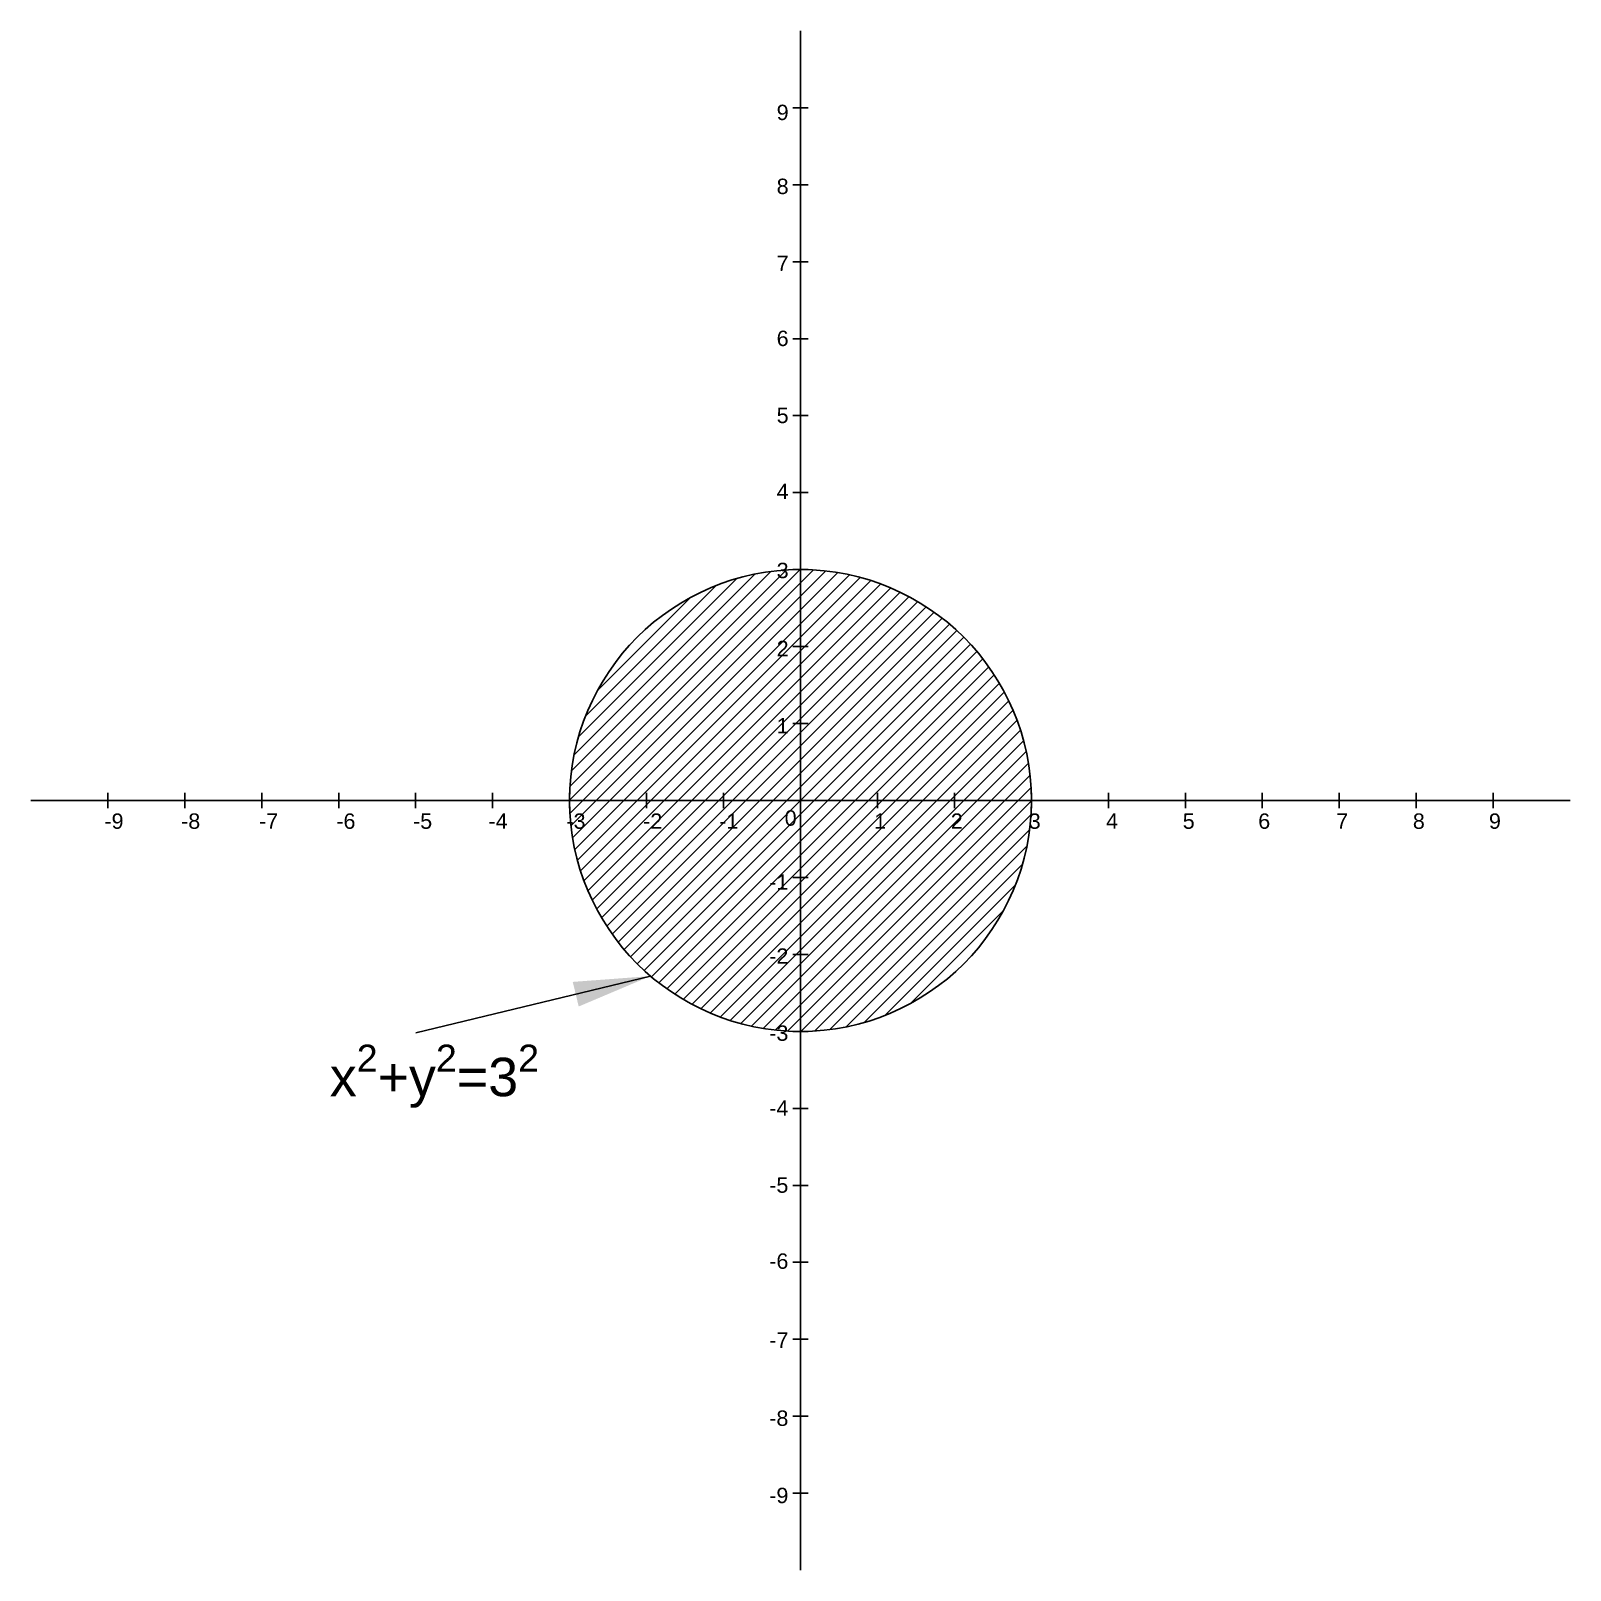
# Model space of a CAD drawing. Header units: inches. Extents: x -10 to 10, y -10 to 10.
import ezdxf

# ---------------------------------------------------------------- set-up
doc = ezdxf.new("R2010")
doc.units = ezdxf.units.IN
doc.header["$MEASUREMENT"] = 0
doc.styles.get("Standard").update_dxf_attribs({"font": 'arial.ttf'})
doc.dimstyles.get("Standard").update_dxf_attribs({"dimtxt": 0.18, "dimasz": 0.18, "dimexe": 0.18, "dimexo": 0.0625, "dimgap": 0.09, "dimtad": 0, "dimtih": 1, "dimtoh": 1, "dimdec": 4, "dimzin": 0, "dimdsep": 46, "dimtxsty": 'Standard', "dimcen": 0.09, "dimadec": 0, "dimazin": 0, "dimtfac": 1, "dimtdec": 4, "dimtofl": 0, "dimtmove": 0, "dimatfit": 3, "dimfxl": 1, "dimtolj": 1, "dimtzin": 0, "dimarcsym": 0})

# ---------------------------------------------------------------- blocks, each defined once
blk = doc.blocks.new('*U1')
blk.add_line((1, -0.1), (1, 0.1))
blk = doc.blocks.new('*U2')
at = {"color": 0, "linetype": 'ByBlock', "lineweight": -2, "transparency": 16777216, "extrusion": (0, -1, -2.220446049250313e-16)}
for p in [(0, 0), (1, 0), (2, 0), (3, 0), (4, 0), (5, 0), (6, 0), (7, 0), (8, 0)]:
    blk.add_blockref('*U1', p, dxfattribs=at)
blk = doc.blocks.new('*U3')
blk.add_line((1, -0.1), (1, 0.1))
blk = doc.blocks.new('*U4')
at = {"color": 0, "linetype": 'ByBlock', "lineweight": -2, "transparency": 16777216, "extrusion": (0, -1, -2.220446049250313e-16)}
for p in [(0, 0), (1, 0), (2, 0), (3, 0), (4, 0), (5, 0), (6, 0), (7, 0), (8, 0)]:
    blk.add_blockref('*U3', p, dxfattribs=at)
blk = doc.blocks.new('*U5')
blk.add_line((1, -0.1), (1, 0.1))
blk = doc.blocks.new('*U6')
at = {"color": 0, "linetype": 'ByBlock', "lineweight": -2, "transparency": 16777216, "extrusion": (0, -1, -2.220446049250313e-16)}
for p in [(0, 0), (1, 0), (2, 0), (3, 0), (4, 0), (5, 0), (6, 0), (7, 0), (8, 0)]:
    blk.add_blockref('*U5', p, dxfattribs=at)
blk = doc.blocks.new('*U7')
blk.add_line((1, -0.1), (1, 0.1))
blk = doc.blocks.new('*U8')
at = {"color": 0, "linetype": 'ByBlock', "lineweight": -2, "transparency": 16777216, "extrusion": (0, -1, -2.220446049250313e-16)}
for p in [(-10, 0), (-9, 0), (-8, 0), (-7, 0), (-6, 0), (-5, 0), (-4, 0), (-3, 0), (-2, 0)]:
    blk.add_blockref('*U7', p, dxfattribs=at)

msp = doc.modelspace()

# ---------------------------------------------------------------- hatches: boundary and pattern name
h = msp.add_hatch()
h.set_pattern_fill('ANSI31', color=256)
h.set_pattern_definition([(45, (0, 0), (-0.08838834764831845, 0.08838834764831845), [])])
h.paths.add_polyline_path([(1.665334536937735e-15, 3, 0.4142135623730952), (-3, 0), (1.77635683940025e-15, -2.220446049250313e-16)])
h.paths.add_polyline_path([(1.665334536937735e-15, 3), (1.665334536937735e-15, 0), (3, 0, 0.4142135623730949)])
h.paths.add_polyline_path([(3, 0), (1.77635683940025e-15, 2.220446049250313e-16), (1.77635683940025e-15, -3, 0.4142135623730949)])
h.paths.add_polyline_path([(1.887379141862766e-15, -4.440892098500626e-16), (-3, 0, 0.4142135623730952), (1.77635683940025e-15, -3)])
h.paths.add_polyline_path([(-0.3714078550143071, 2.778825790220654), (-0.1160190419174449, 2.778825790220654), (-0.1160190419174449, 3.190967672894596), (-0.3714078550143071, 3.190967672894596)], flags=9)
h.paths.add_polyline_path([(-0.3678607881657396, 1.765057831853514), (-0.1124719750688774, 1.765057831853514), (-0.1124719750688774, 2.177199714527456), (-0.3678607881657396, 2.177199714527456)], flags=24)
h.paths.add_polyline_path([(-0.3900981687932976, 0.761348928215418), (-0.1347093556964353, 0.761348928215418), (-0.1347093556964353, 1.173490810889361), (-0.3900981687932976, 1.173490810889361)], flags=24)
h.paths.add_polyline_path([(2.903416171437915, -0.4780303294975578), (3.158804984534777, -0.4780303294975578), (3.158804984534777, -0.06588844682361511), (2.903416171437915, -0.06588844682361511)], flags=9)
h.paths.add_polyline_path([(1.894755331184772, -0.4780303294975578), (2.150144144281634, -0.4780303294975578), (2.150144144281634, -0.06588844682361511), (1.894755331184772, -0.06588844682361511)], flags=24)
h.paths.add_polyline_path([(0.8760031964529311, -0.4780303294975578), (1.131392009549793, -0.4780303294975578), (1.131392009549793, -0.06588844682361511), (0.8760031964529311, -0.06588844682361511)], flags=24)
h.paths.add_polyline_path([(-0.2673978325374233, -0.4374000542173501), (-0.01200901944056108, -0.4374000542173501), (-0.01200901944056108, -0.02525817154340742), (-0.2673978325374233, -0.02525817154340742)], flags=24)
h.paths.add_polyline_path([(-1.11463043628658, -0.4780303294975578), (-0.7661993312388311, -0.4780303294975578), (-0.7661993312388311, -0.06588844682361511), (-1.11463043628658, -0.06588844682361511)], flags=24)
h.paths.add_polyline_path([(-2.103298578412824, -0.4780303294975578), (-1.754867473365075, -0.4780303294975578), (-1.754867473365075, -0.06588844682361511), (-2.103298578412824, -0.06588844682361511)], flags=24)
h.paths.add_polyline_path([(-3.099813332517106, -0.4780303294975578), (-2.751382227469358, -0.4780303294975578), (-2.751382227469358, -0.06588844682361511), (-3.099813332517106, -0.06588844682361511)], flags=9)
h.paths.add_polyline_path([(-0.4647452524593146, -1.270224634892988), (-0.1163141474115656, -1.270224634892988), (-0.1163141474115656, -0.8580827522190453), (-0.4647452524593146, -0.8580827522190453)], flags=24)
h.paths.add_polyline_path([(-0.4647452524593146, -2.231329334373929), (-0.1163141474115656, -2.231329334373929), (-0.1163141474115656, -1.819187451699986), (-0.4647452524593146, -1.819187451699986)], flags=24)
h.paths.add_polyline_path([(-0.4647452524593146, -3.231931478019523), (-0.1163141474115656, -3.231931478019523), (-0.1163141474115656, -2.81978959534558), (-0.4647452524593146, -2.81978959534558)], flags=9)

# ---------------------------------------------------------------- linework, layer by layer
for p, q in [((1.77635683940025e-15, 0), (1.77635683940025e-15, 10)), ((-9.999999999999998, 0), (1.77635683940025e-15, 0)), ((1.77635683940025e-15, 0), (10, 0)), ((1.77635683940025e-15, -10), (1.77635683940025e-15, 0))]:
    msp.add_line(p, q)
msp.add_circle((0, 0), 3)

# ---------------------------------------------------------------- block references
at = {"extrusion": (-1, 6.123233995736766e-17, -2.220446049250313e-16), "rotation": 180}
for name, p in [('*U4', (-1.087704858757513e-31, -3.944304526105058e-31)), ('*U6', (10, -5.303935599551949e-31))]:
    msp.add_blockref(name, p, dxfattribs=at)
at = {"extrusion": (0, 1, -2.220446049250313e-16), "rotation": 180}
for name in ['*U8', '*U2']:
    msp.add_blockref(name, (-1.77635683940025e-15, 0), dxfattribs=at)

# ---------------------------------------------------------------- texts
at = {"attachment_point": 1}
for s, width, insert, char_height in [('9', 0.2, (-0.3096752492844299, 9.039802650236616), 0.2), ('8', 0.2, (-0.3096752492844299, 8.078697950755675), 0.2), ('7', 0.2, (-0.3096752492844299, 7.078095807110081), 0.2), ('6', 0.2, (-0.3096752492844299, 6.103825292907594), 0.2), ('5', 0.2, (-0.3096752492844299, 5.103223177362985), 0.2), ('4', 0.2, (-0.3096752492844299, 4.115786848438944), 0.2), ('3', 0.2, (-0.3096752492844299, 3.088853075350258), 0.2), ('2', 0.2, (-0.3096752492844299, 2.075085116983118), 0.2), ('1', 0.2, (-0.3096752492844299, 1.071376213345022), 0.2), ('-9', 0.2, (-9.043573884038201, -0.1680030443679534), 0.2), ('-8', 0.2, (-8.047059129933919, -0.1680030443679534), 0.2), ('-7', 0.2, (-7.034851222832208, -0.1680030443679534), 0.2), ('-6', 0.2, (-6.030489927708564, -0.1680030443679534), 0.2), ('-5', 0.2, (-5.033975173604267, -0.1680030443679534), 0.2), ('-4', 0.2, (-4.053153572497399, -0.1680030443679534), 0.2), ('-3', 0.2, (-3.040945665395688, -0.1680030443679534), 0.2), ('-2', 0.2, (-2.044430911291405, -0.1680030443679534), 0.2), ('-1', 0.2, (-1.055762769165161, -0.1680030443679534), 0.2), ('0', 0.3606411857803948, (-0.2058016524555679, -0.1273727690877458), 0.2), ('1', 0.2, (0.9564261159617988, -0.1680030443679534), 0.2), ('2', 0.2, (1.952940870066081, -0.1680030443679534), 0.2), ('3', 0.2, (2.965148777167792, -0.1680030443679534), 0.2), ('4', 0.2, (3.969510072291436, -0.1680030443679534), 0.2), ('5', 0.2, (4.966024826395733, -0.1680030443679534), 0.2), ('6', 0.2, (5.946846427502601, -0.1680030443679534), 0.2), ('7', 0.2, (6.959054334604312, -0.1680030443679534), 0.2), ('8', 0.2, (7.955569088708595, -0.1680030443679534), 0.2), ('9', 0.2, (8.944237230834839, -0.1680030443679534), 0.2), ('-1', 0.2, (-0.4058775853378958, -0.9601973497633836), 0.2), ('-2', 0.2, (-0.4058775853378958, -1.921302049244325), 0.2), ('-3', 0.2, (-0.4058775853378958, -2.921904192889919), 0.2), ('\\A1;x{\\H0.7x;\\S2^ ;}+y{\\H0.7x;\\S2^ ;}=3{\\H0.7x;\\S2^ ;}', 1.445955410633843, (-6.114903728063098, -3.171957915808974), 0.5), ('-4', 0.2, (-0.4058775853378958, -3.896174707092405), 0.2), ('-5', 0.2, (-0.4058775853378958, -4.896776822637015), 0.2), ('-6', 0.2, (-0.4058775853378958, -5.884213151561056), 0.2), ('-7', 0.2, (-0.4058775853378958, -6.911146924649742), 0.2), ('-8', 0.2, (-0.4058775853378958, -7.924914883016882), 0.2), ('-9', 0.2, (-0.4058775853378958, -8.928623786654978), 0.2)]:
    msp.add_mtext_dynamic_manual_height_columns(s, width=width, gutter_width=1, heights=[0], dxfattribs=dict(at, insert=insert, char_height=char_height))

# ---------------------------------------------------------------- leaders
msp.add_leader([(-1.948225709063306, -2.281319045321101), (-4.996949862509041, -3.018935749324918)], dimstyle='Standard', override={"dimasz": 1})

doc.saveas('drawing.dxf')
